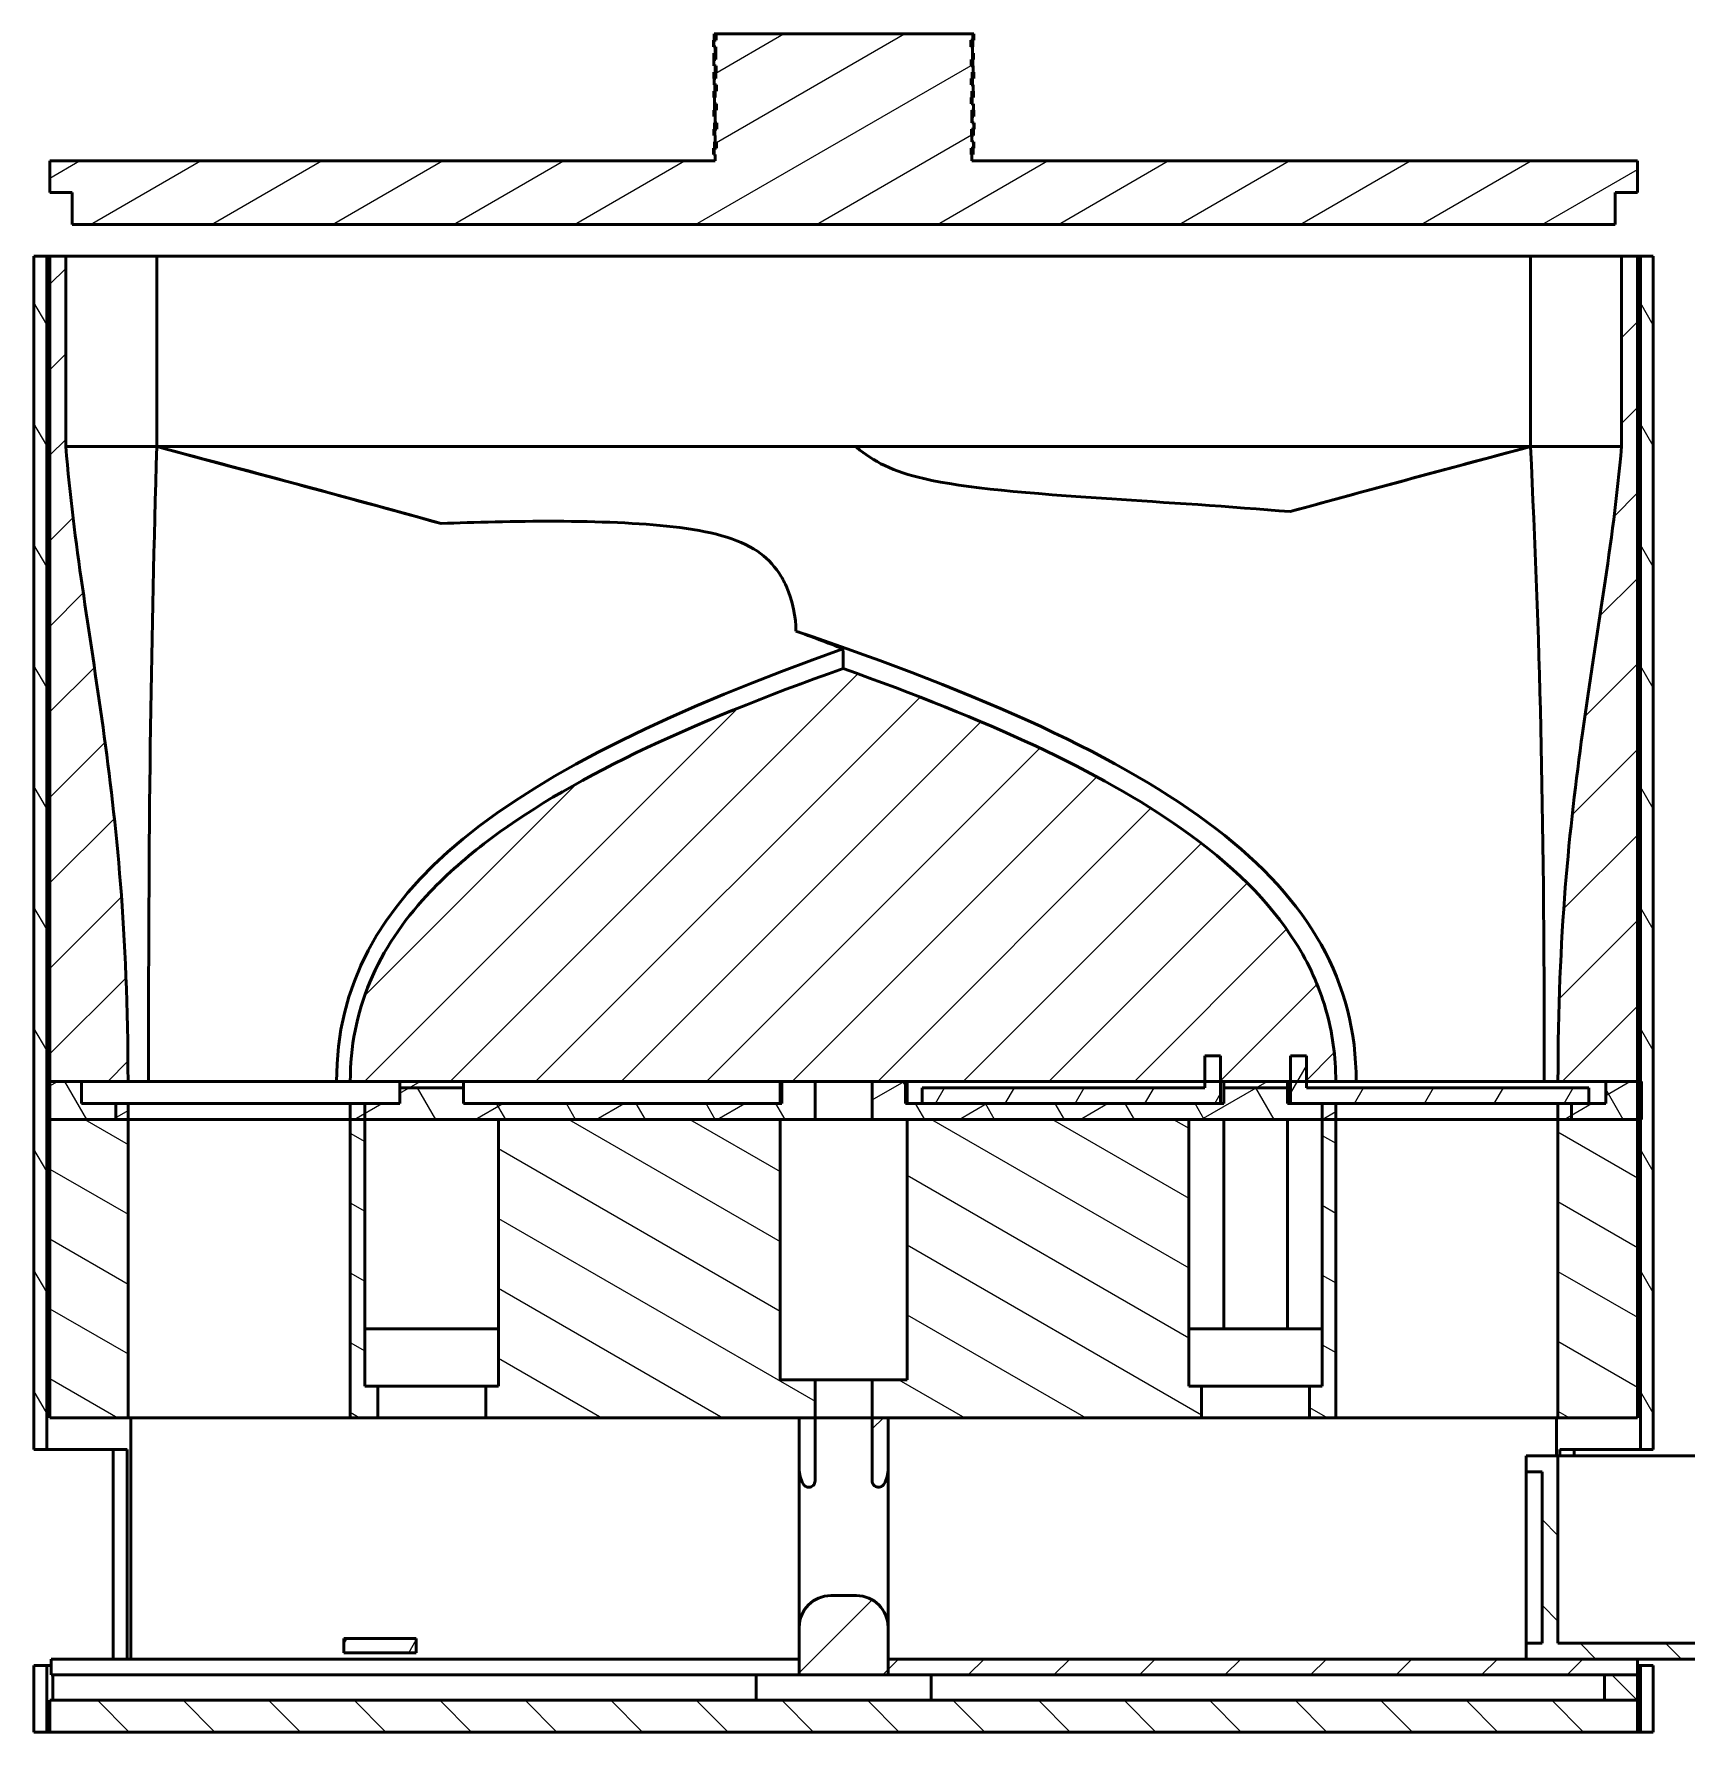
# Model space of a CAD drawing. Header units: inches. Extents: x 1.1 to 16.1, y 0.5 to 10.2.
# Drawn here: x 1.117 to 4.531, y 6.111 to 9.622 of the extents above; entities that cross this region are included whole.
import ezdxf

# ---------------------------------------------------------------- set-up
doc = ezdxf.new("R2010")
doc.units = ezdxf.units.IN
doc.header["$LTSCALE"] = 0.75
doc.header["$MEASUREMENT"] = 0
doc.layers.add('Hatching', color=7, linetype='Continuous', lineweight=25)
doc.layers.add('Visible', color=7, linetype='Continuous', lineweight=50)

msp = doc.modelspace()

# ---------------------------------------------------------------- hatches: boundary and pattern name
at = {"layer": 'Hatching'}
h = msp.add_hatch(dxfattribs=at)
h.set_pattern_fill('ANSI31', color=256, angle=-15, style=0)
h.paths.add_polyline_path([(2.5254, 9.5824), (2.5255, 9.5824), (2.5255, 9.5693), (2.5218, 9.5693), (2.5218, 9.5562), (2.5266, 9.5562), (2.5266, 9.543), (2.5253, 9.543), (2.5253, 9.5299), (2.5222, 9.5299), (2.5222, 9.5168), (2.5267, 9.5168), (2.5267, 9.5037), (2.5245, 9.5037), (2.5245, 9.4905), (2.5226, 9.4905), (2.5226, 9.4774), (2.5268, 9.4774), (2.5268, 9.4643), (2.5242, 9.4643), (2.5242, 9.4512), (2.524, 9.4512), (2.524, 9.4381), (2.5276, 9.4381), (2.5276, 9.4249), (2.5233, 9.4249), (2.5233, 9.4118), (2.5243, 9.4118), (2.5243, 9.3987), (2.527, 9.3987), (2.527, 9.3856), (2.5224, 9.3856), (2.5224, 9.3724), (2.5246, 9.3724), (2.5246, 9.3593), (1.1493, 9.3593), (1.1493, 9.2937), (1.1953, 9.2937), (1.1953, 9.2281), (4.3842, 9.2281), (4.3842, 9.2937), (4.4302, 9.2937), (4.4302, 9.3593), (3.0549, 9.3593), (3.0549, 9.3724), (3.0532, 9.3724), (3.0532, 9.3856), (3.058, 9.3856), (3.058, 9.3987), (3.0547, 9.3987), (3.0547, 9.4118), (3.054, 9.4118), (3.054, 9.4249), (3.059, 9.4249), (3.059, 9.4381), (3.0544, 9.4381), (3.0544, 9.4512), (3.0547, 9.4512), (3.0547, 9.4643), (3.058, 9.4643), (3.058, 9.4774), (3.0533, 9.4774), (3.0533, 9.4905), (3.0549, 9.4905), (3.0549, 9.5037), (3.0576, 9.5037), (3.0576, 9.5168), (3.0532, 9.5168), (3.0532, 9.5299), (3.0557, 9.5299), (3.0557, 9.543), (3.0572, 9.543), (3.0572, 9.5562), (3.053, 9.5562), (3.053, 9.5693), (3.056, 9.5693), (3.056, 9.5824), (3.0559, 9.5824), (3.0559, 9.5955), (3.0525, 9.5955), (3.0525, 9.6087), (3.0569, 9.6087), (3.0569, 9.6218), (2.5262, 9.6218), (2.5262, 9.6087), (2.5213, 9.6087), (2.5213, 9.5955), (2.5254, 9.5955)], flags=0)
h = msp.add_hatch(dxfattribs=at)
h.set_pattern_fill('ANSI31', color=256, angle=75, style=0)
h.paths.add_polyline_path([(4.463, 9.1625), (4.4367, 9.1625), (4.4367, 7.4564), (4.4367, 7.3777), (4.4367, 6.6953), (4.463, 6.6953)], flags=0)
h.paths.add_polyline_path([(1.1428, 9.1625), (1.1165, 9.1625), (1.1165, 6.6953), (1.1428, 6.6953)], flags=0)
h.paths.add_polyline_path([(1.1428, 6.1113), (1.1428, 6.2491), (1.1165, 6.2491), (1.1165, 6.1113)], flags=0)
h.paths.add_polyline_path([(4.463, 6.1113), (4.463, 6.2491), (4.4367, 6.2491), (4.4367, 6.1113)], flags=0)
h = msp.add_hatch(dxfattribs=at)
h.set_pattern_fill('ANSI31', color=256, style=0)
edge = h.paths.add_edge_path(flags=0)
edge.add_line((1.1493, 7.4564), (1.2149, 7.4564))
edge.add_line((1.2149, 7.4564), (1.3109, 7.4564))
edge.add_spline(control_points=[(1.3109, 7.4564), (1.3109, 7.7654), (1.2866, 7.991), (1.2314, 8.3895), (1.1992, 8.5663), (1.1821, 8.7688)], knot_values=[-9.17111, -9.17111, -9.17111, -9.17111, -4.644196, -4.644196, 0, 0, 0, 0], degree=3, periodic=0)
edge.add_line((1.1821, 8.7688), (1.1821, 9.1625))
edge.add_line((1.1821, 9.1625), (1.1493, 9.1625))
edge.add_line((1.1493, 9.1625), (1.1493, 7.4564))
edge = h.paths.add_edge_path(flags=0)
edge.add_line((1.7703, 7.4564), (1.8728, 7.4564))
edge.add_line((1.8728, 7.4564), (2.004, 7.4564))
edge.add_line((2.004, 7.4564), (2.6585, 7.4564))
edge.add_line((2.6585, 7.4564), (2.6619, 7.4564))
edge.add_line((2.6619, 7.4564), (2.7307, 7.4564))
edge.add_line((2.7307, 7.4564), (2.8488, 7.4564))
edge.add_line((2.8488, 7.4564), (2.9176, 7.4564))
edge.add_line((2.9176, 7.4564), (2.921, 7.4564))
edge.add_line((2.921, 7.4564), (3.5361, 7.4564))
edge.add_line((3.5361, 7.4564), (3.5689, 7.4564))
edge.add_line((3.5689, 7.4564), (3.5755, 7.4564))
edge.add_line((3.5755, 7.4564), (3.7067, 7.4564))
edge.add_line((3.7067, 7.4564), (3.7133, 7.4564))
edge.add_line((3.7133, 7.4564), (3.7461, 7.4564))
edge.add_line((3.7461, 7.4564), (3.8067, 7.4564))
edge.add_spline(control_points=[(3.8067, 7.4564), (3.8067, 7.5074), (3.8001, 7.5574), (3.7718, 7.655), (3.7508, 7.7004), (3.6705, 7.828), (3.5916, 7.9058), (3.3189, 8.0982), (3.085, 8.2049), (2.7887, 8.3099)], knot_values=[-19.520538, -19.520538, -19.520538, -19.520538, -17.06016, -17.06016, -14.620917, -14.620917, -9.785719, -9.785719, -1.9393, -1.9393, -1.9393, -1.9393], degree=3, periodic=0)
edge.add_spline(control_points=[(2.7887, 8.3099), (2.4661, 8.1957), (2.2172, 8.0793), (2.0042, 7.915), (1.9639, 7.8793), (1.8791, 7.7872), (1.8384, 7.7282), (1.7831, 7.5961), (1.7703, 7.5277), (1.7703, 7.4564)], knot_values=[-9.432682, -9.432682, -9.432682, -9.432682, -4.491498, -4.491498, -3.273227, -3.273227, -1.628662, -1.628662, 0, 0, 0, 0], degree=3, periodic=0)
edge = h.paths.add_edge_path(flags=0)
edge.add_line((4.266, 7.4564), (4.3646, 7.4564))
edge.add_line((4.3646, 7.4564), (4.4302, 7.4564))
edge.add_line((4.4302, 7.4564), (4.4302, 9.1625))
edge.add_line((4.4302, 9.1625), (4.3974, 9.1625))
edge.add_line((4.3974, 9.1625), (4.3974, 8.7688))
edge.add_spline(control_points=[(4.3974, 8.7688), (4.3791, 8.5624), (4.3454, 8.3829), (4.2896, 7.982), (4.266, 7.7591), (4.266, 7.4564)], knot_values=[-14.271282, -14.271282, -14.271282, -14.271282, -6.919935, -6.919935, 0, 0, 0, 0], degree=3, periodic=0)
h = msp.add_hatch(dxfattribs=at)
h.set_pattern_fill('ANSI31', color=256, angle=15, style=0)
h.paths.add_polyline_path([(4.33, 7.4105), (4.33, 7.4433), (3.7461, 7.4433), (3.7461, 7.4564), (3.7461, 7.5089), (3.7133, 7.5089), (3.7133, 7.4564), (3.7133, 7.4105), (3.7789, 7.4105), (3.8067, 7.4105), (4.266, 7.4105), (4.2939, 7.4105)], flags=0)
h.paths.add_polyline_path([(2.9521, 7.4433), (2.9521, 7.4105), (3.5689, 7.4105), (3.5689, 7.4564), (3.5689, 7.5089), (3.5361, 7.5089), (3.5361, 7.4564), (3.5361, 7.4433)], flags=0)
h = msp.add_hatch(dxfattribs=at)
h.set_pattern_fill('ANSI31', color=256, angle=75, style=0)
h.paths.add_polyline_path([(2.8488, 7.4564), (2.8488, 7.3777), (2.921, 7.3777), (3.5033, 7.3777), (3.7789, 7.3777), (3.7789, 7.4105), (3.7133, 7.4105), (3.7067, 7.4105), (3.7067, 7.4433), (3.5755, 7.4433), (3.5755, 7.4105), (3.5689, 7.4105), (2.9521, 7.4105), (2.921, 7.4105), (2.9176, 7.4105), (2.9176, 7.4564)], flags=0)
h.paths.add_polyline_path([(2.7307, 7.3777), (2.7307, 7.4564), (2.6619, 7.4564), (2.6619, 7.4105), (2.6585, 7.4105), (2.004, 7.4105), (2.004, 7.4433), (1.8728, 7.4433), (1.8728, 7.4105), (1.8006, 7.4105), (1.8006, 7.3777), (2.0762, 7.3777), (2.6585, 7.3777)], flags=0)
h.paths.add_polyline_path([(1.1493, 7.4564), (1.1493, 7.3777), (1.2856, 7.3777), (1.2856, 7.4105), (1.2149, 7.4105), (1.2149, 7.4564)], flags=0)
h.paths.add_polyline_path([(4.4389, 7.3777), (4.4389, 7.4564), (4.4367, 7.4564), (4.4302, 7.4564), (4.3646, 7.4564), (4.3646, 7.4105), (4.33, 7.4105), (4.2939, 7.4105), (4.2939, 7.3777), (4.4302, 7.3777), (4.4367, 7.3777)], flags=0)
h = msp.add_hatch(dxfattribs=at)
h.set_pattern_fill('ANSI31', color=256, angle=-15, style=0)
h.paths.add_polyline_path([(2.7307, 7.3777), (2.7307, 7.4564), (2.6619, 7.4564), (2.6585, 7.4564), (2.6585, 7.4105), (2.004, 7.4105), (2.004, 7.4564), (1.8728, 7.4564), (1.8728, 7.4105), (1.7703, 7.4105), (1.7703, 7.3777), (1.8006, 7.3777), (2.0762, 7.3777), (2.6585, 7.3777)], flags=0)
h.paths.add_polyline_path([(1.1493, 7.4564), (1.1493, 7.3777), (1.2856, 7.3777), (1.3109, 7.3777), (1.3109, 7.4105), (1.2149, 7.4105), (1.2149, 7.4564)], flags=0)
h.paths.add_polyline_path([(4.266, 7.4105), (4.266, 7.3777), (4.2939, 7.3777), (4.4302, 7.3777), (4.4302, 7.4564), (4.3646, 7.4564), (4.3646, 7.4105), (4.33, 7.4105), (4.2939, 7.4105)], flags=0)
h.paths.add_polyline_path([(3.8067, 7.3777), (3.8067, 7.4105), (3.7789, 7.4105), (3.7133, 7.4105), (3.7067, 7.4105), (3.7067, 7.4564), (3.5755, 7.4564), (3.5755, 7.4105), (3.5689, 7.4105), (2.9521, 7.4105), (2.921, 7.4105), (2.921, 7.4564), (2.9176, 7.4564), (2.8488, 7.4564), (2.8488, 7.3777), (2.921, 7.3777), (3.5033, 7.3777), (3.7789, 7.3777)], flags=0)
h = msp.add_hatch(dxfattribs=at)
h.set_pattern_fill('ANSI31', color=256, angle=105, style=0)
h.paths.add_polyline_path([(4.4302, 7.3777), (4.2939, 7.3777), (4.266, 7.3777), (4.266, 6.7609), (4.4302, 6.7609)], flags=0)
h.paths.add_polyline_path([(3.8067, 7.3777), (3.7789, 7.3777), (3.7789, 6.8265), (3.7526, 6.8265), (3.7526, 6.7609), (3.8067, 6.7609)], flags=0)
h.paths.add_polyline_path([(1.8006, 7.3777), (1.7703, 7.3777), (1.7703, 6.7609), (1.8269, 6.7609), (1.8269, 6.8265), (1.8006, 6.8265)], flags=0)
h.paths.add_polyline_path([(1.3109, 7.3777), (1.2856, 7.3777), (1.1493, 7.3777), (1.1493, 6.7609), (1.3109, 6.7609)], flags=0)
h.paths.add_polyline_path([(2.8488, 6.8396), (2.8488, 6.7609), (2.8816, 6.7609), (3.5295, 6.7609), (3.5295, 6.8265), (3.5033, 6.8265), (3.5033, 7.3777), (2.921, 7.3777), (2.921, 6.8396)], flags=0)
h.paths.add_polyline_path([(2.7307, 6.7609), (2.7307, 6.8396), (2.6585, 6.8396), (2.6585, 7.3777), (2.0762, 7.3777), (2.0762, 6.8265), (2.05, 6.8265), (2.05, 6.7609), (2.6979, 6.7609)], flags=0)
h = msp.add_hatch(dxfattribs=at)
h.set_pattern_fill('ANSI31', color=256, style=0)
edge = h.paths.add_edge_path(flags=0)
edge.add_line((2.8816, 6.2622), (2.8816, 6.2294))
edge.add_line((4.362, 6.2294), (2.8816, 6.2294))
edge.add_line((4.4302, 6.2294), (4.362, 6.2294))
edge.add_line((4.4302, 6.2294), (4.4302, 6.2622))
edge.add_line((4.4302, 6.2622), (4.2004, 6.2622))
edge.add_line((4.2004, 6.2622), (2.8816, 6.2622))
edge = h.paths.add_edge_path(flags=0)
edge.add_spline(control_points=[(2.7061, 6.6241), (2.7068, 6.6228), (2.7078, 6.6216), (2.71, 6.6196), (2.7113, 6.6188), (2.7143, 6.6177), (2.716, 6.6173), (2.7195, 6.6174), (2.7211, 6.6177), (2.7243, 6.6191), (2.7257, 6.6201), (2.7281, 6.6225), (2.7291, 6.6239), (2.7304, 6.6271), (2.7307, 6.6288), (2.7307, 6.6305)], knot_values=[-0.264406, -0.264406, -0.264406, -0.264406, -0.229864, -0.229864, -0.195322, -0.195322, -0.156258, -0.156258, -0.117193, -0.117193, -0.078129, -0.078129, -0.039064, -0.039064, 0, 0, 0, 0], degree=3, periodic=0)
edge.add_line((2.7307, 6.6305), (2.7307, 6.7609))
edge.add_line((2.7307, 6.7609), (2.6979, 6.7609))
edge.add_line((2.6979, 6.7609), (2.6979, 6.6559))
edge.add_ellipse((2.7635, 6.6559), major_axis=(-0.0656, 0), ratio=1, start_angle=0, end_angle=28.955)
edge = h.paths.add_edge_path(flags=0)
edge.add_spline(control_points=[(2.8488, 6.6305), (2.8488, 6.629), (2.8491, 6.6275), (2.8501, 6.6246), (2.8508, 6.6233), (2.8529, 6.6208), (2.8542, 6.6197), (2.8572, 6.6181), (2.8589, 6.6176), (2.8623, 6.6173), (2.864, 6.6174), (2.8673, 6.6184), (2.8688, 6.6192), (2.8715, 6.6213), (2.8726, 6.6226), (2.8734, 6.6241)], knot_values=[-0.264406, -0.264406, -0.264406, -0.264406, -0.229864, -0.229864, -0.195322, -0.195322, -0.156258, -0.156258, -0.117193, -0.117193, -0.078129, -0.078129, -0.039064, -0.039064, 0, 0, 0, 0], degree=3, periodic=0)
edge.add_ellipse((2.816, 6.6559), major_axis=(0.0574, -0.0318), ratio=1, start_angle=0, end_angle=28.955)
edge.add_line((2.8816, 6.6559), (2.8816, 6.7609))
edge.add_line((2.8816, 6.7609), (2.8488, 6.7609))
edge.add_line((2.8488, 6.7609), (2.8488, 6.6305))
edge = h.paths.add_edge_path(flags=0)
edge.add_line((2.6979, 6.2294), (2.8816, 6.2294))
edge.add_line((2.8816, 6.2294), (2.8816, 6.2622))
edge.add_line((2.8816, 6.2622), (2.8816, 6.3278))
edge.add_ellipse((2.816, 6.3278), major_axis=(0.0656, 0), ratio=1, start_angle=360, end_angle=450)
edge.add_line((2.816, 6.3934), (2.7635, 6.3934))
edge.add_ellipse((2.7635, 6.3278), major_axis=(0, 0.0656), ratio=1, start_angle=360, end_angle=450)
edge.add_line((2.6979, 6.3278), (2.6979, 6.2294))
h = msp.add_hatch(dxfattribs=at)
h.set_pattern_fill('ANSI31', color=256, angle=90, style=0)
h.paths.add_polyline_path([(4.2004, 6.6821), (4.2004, 6.6493), (4.2332, 6.6493), (4.2332, 6.295), (4.2004, 6.295), (4.2004, 6.2622), (4.4302, 6.2622), (5.7227, 6.2622), (5.7227, 6.6821), (5.6899, 6.6821), (5.6899, 6.295), (5.1519, 6.295), (5.1519, 6.2688), (4.9548, 6.2688), (4.9548, 6.295), (4.266, 6.295), (4.266, 6.6821)], flags=0)
h = msp.add_hatch(dxfattribs=at)
h.set_pattern_fill('ANSI31', color=256, angle=15, style=0)
h.paths.add_polyline_path([(1.9063, 6.3049), (1.7572, 6.3049), (1.7572, 6.2753), (1.9063, 6.2753)], flags=0)
h = msp.add_hatch(dxfattribs=at)
h.set_pattern_fill('ANSI31', color=256, angle=90, style=0)
h.paths.add_polyline_path([(4.362, 6.1769), (4.4302, 6.1769), (4.4302, 6.2294), (4.362, 6.2294)], flags=0)
h.paths.add_polyline_path([(4.4302, 6.1113), (4.4302, 6.1769), (4.362, 6.1769), (1.1493, 6.1769), (1.1493, 6.1113)], flags=0)

# ---------------------------------------------------------------- linework, layer by layer
at = {"layer": 'Visible', "extrusion": (0, 1, -4.61841e-16)}
for p, q in [((2.5221, 9.6218, 0.3501), (2.5262, 9.6218, 0.3754)), ((2.5221, 9.6087, 0.3501), (2.5221, 9.6218, 0.3501)), ((3.0569, 9.6218, 0.3754), (2.5262, 9.6218, 0.3754)), ((2.5262, 9.6218, 0.3754), (2.5262, 9.6087, 0.3754)), ((3.0569, 9.6087, 0.3754), (3.0569, 9.6218, 0.3754)), ((3.0569, 9.6218, 0.3754), (3.0588, 9.6218, 0.367)), ((3.0588, 9.6087, 0.367), (3.0588, 9.6218, 0.367)), ((2.5208, 9.6087, 0.3736), (2.5213, 9.6087, 0.3754)), ((2.5208, 9.5955, 0.3736), (2.5208, 9.6087, 0.3736)), ((2.5213, 9.5955, 0.3754), (2.5208, 9.5955, 0.3736)), ((2.5262, 9.6087, 0.3754), (2.5213, 9.6087, 0.3754)), ((2.5213, 9.6087, 0.3754), (2.5213, 9.5955, 0.3754)), ((2.5213, 9.5955, 0.3754), (2.5254, 9.5955, 0.3754)), ((2.5246, 9.5824, 0.3296), (2.5246, 9.5955, 0.3296)), ((2.5254, 9.5955, 0.3754), (2.5254, 9.5824, 0.3754)), ((3.0525, 9.5955, 0.3754), (3.0525, 9.6087, 0.3754)), ((3.0525, 9.6087, 0.3754), (3.0569, 9.6087, 0.3754)), ((3.0559, 9.5955, 0.3754), (3.0525, 9.5955, 0.3754)), ((3.0559, 9.5824, 0.3754), (3.0559, 9.5955, 0.3754)), ((3.057, 9.5955, 0.3436), (3.0559, 9.5955, 0.3515)), ((3.0588, 9.6087, 0.367), (3.0569, 9.6087, 0.3754)), ((3.057, 9.5955, 0.3436), (3.057, 9.6087, 0.3436)), ((2.5216, 9.5824, 0.3529), (2.5254, 9.5824, 0.375)), ((2.5216, 9.5693, 0.3529), (2.5216, 9.5824, 0.3529)), ((2.5218, 9.5693, 0.3544), (2.5216, 9.5693, 0.3529)), ((2.5255, 9.5693, 0.3754), (2.5218, 9.5693, 0.3754)), ((2.5218, 9.5693, 0.3754), (2.5218, 9.5562, 0.3754)), ((2.5218, 9.5562, 0.3754), (2.5266, 9.5562, 0.3754)), ((2.5245, 9.543, 0.3335), (2.5245, 9.5562, 0.3335)), ((2.5254, 9.5824, 0.3754), (2.5255, 9.5824, 0.3754)), ((2.5255, 9.5824, 0.3754), (2.5255, 9.5693, 0.3754)), ((2.5266, 9.5562, 0.3754), (2.5266, 9.543, 0.3754)), ((3.053, 9.5562, 0.3754), (3.053, 9.5693, 0.3754)), ((3.053, 9.5693, 0.3754), (3.056, 9.5693, 0.3754)), ((3.0572, 9.5562, 0.3754), (3.053, 9.5562, 0.3754)), ((3.056, 9.5824, 0.3754), (3.0559, 9.5824, 0.3754)), ((3.056, 9.5693, 0.3754), (3.056, 9.5824, 0.3754)), ((3.056, 9.5824, 0.3754), (3.0584, 9.5824, 0.3642)), ((3.0584, 9.5693, 0.3642), (3.056, 9.5693, 0.3754)), ((3.057, 9.5562, 0.34), (3.057, 9.5693, 0.34)), ((3.0572, 9.543, 0.3754), (3.0572, 9.5562, 0.3754)), ((3.0584, 9.5693, 0.3642), (3.0584, 9.5824, 0.3642)), ((2.5218, 9.543, 0.3567), (2.5253, 9.543, 0.3754)), ((2.5218, 9.5299, 0.3567), (2.5218, 9.543, 0.3567)), ((2.5222, 9.5299, 0.3592), (2.5218, 9.5299, 0.3567)), ((2.5253, 9.5299, 0.3754), (2.5222, 9.5299, 0.3754)), ((2.5222, 9.5299, 0.3754), (2.5222, 9.5168, 0.3754)), ((2.5222, 9.5168, 0.3754), (2.5267, 9.5168, 0.3754)), ((2.5238, 9.5037, 0.3362), (2.5238, 9.5168, 0.3362)), ((2.5266, 9.543, 0.3754), (2.5253, 9.543, 0.3754)), ((2.5253, 9.543, 0.3754), (2.5253, 9.5299, 0.3754)), ((2.5267, 9.5168, 0.3754), (2.5267, 9.5037, 0.3754)), ((3.0532, 9.5168, 0.3754), (3.0532, 9.5299, 0.3754)), ((3.0532, 9.5299, 0.3754), (3.0557, 9.5299, 0.3754)), ((3.0576, 9.5168, 0.3754), (3.0532, 9.5168, 0.3754)), ((3.0557, 9.5299, 0.3754), (3.0557, 9.543, 0.3754)), ((3.0557, 9.543, 0.3754), (3.0572, 9.543, 0.3754)), ((3.0588, 9.5299, 0.3605), (3.0557, 9.5299, 0.3754)), ((3.0563, 9.5168, 0.3371), (3.0563, 9.5299, 0.3371)), ((3.0572, 9.543, 0.3683), (3.0588, 9.543, 0.3605)), ((3.0576, 9.5037, 0.3754), (3.0576, 9.5168, 0.3754)), ((3.0588, 9.5299, 0.3605), (3.0588, 9.543, 0.3605)), ((2.5213, 9.5037, 0.3595), (2.5245, 9.5037, 0.3754)), ((2.5213, 9.4905, 0.3595), (2.5213, 9.5037, 0.3595)), ((2.5226, 9.4905, 0.3659), (2.5213, 9.4905, 0.3595)), ((2.5245, 9.4905, 0.3754), (2.5226, 9.4905, 0.3754)), ((2.5226, 9.4905, 0.3754), (2.5226, 9.4774, 0.3754)), ((2.5267, 9.5037, 0.3754), (2.5245, 9.5037, 0.3754)), ((2.5245, 9.5037, 0.3754), (2.5245, 9.4905, 0.3754)), ((3.0533, 9.4774, 0.3754), (3.0533, 9.4905, 0.3754)), ((3.0533, 9.4905, 0.3754), (3.0549, 9.4905, 0.3754)), ((3.0549, 9.4905, 0.3754), (3.0549, 9.5037, 0.3754)), ((3.0549, 9.5037, 0.3754), (3.0576, 9.5037, 0.3754)), ((3.0583, 9.4905, 0.3576), (3.0549, 9.4905, 0.3754)), ((3.0556, 9.4774, 0.3343), (3.0556, 9.4905, 0.3343)), ((3.0576, 9.5037, 0.3614), (3.0583, 9.5037, 0.3576)), ((3.0583, 9.4905, 0.3576), (3.0583, 9.5037, 0.3576)), ((2.5216, 9.4643, 0.3634), (2.5242, 9.4643, 0.3754)), ((2.5216, 9.4512, 0.3634), (2.5216, 9.4643, 0.3634)), ((2.524, 9.4512, 0.3745), (2.5216, 9.4512, 0.3634)), ((2.5226, 9.4774, 0.3754), (2.5268, 9.4774, 0.3754)), ((2.5232, 9.4643, 0.3389), (2.5232, 9.4774, 0.3389)), ((2.5242, 9.4512, 0.3754), (2.524, 9.4512, 0.3754)), ((2.524, 9.4512, 0.3754), (2.524, 9.4381, 0.3754)), ((2.5268, 9.4643, 0.3754), (2.5242, 9.4643, 0.3754)), ((2.5242, 9.4643, 0.3754), (2.5242, 9.4512, 0.3754)), ((2.5268, 9.4774, 0.3754), (2.5268, 9.4643, 0.3754)), ((3.058, 9.4774, 0.3754), (3.0533, 9.4774, 0.3754)), ((3.0544, 9.4381, 0.3754), (3.0544, 9.4512, 0.3754)), ((3.0544, 9.4512, 0.3754), (3.0547, 9.4512, 0.3754)), ((3.0547, 9.4512, 0.3754), (3.0547, 9.4643, 0.3754)), ((3.0547, 9.4643, 0.3754), (3.058, 9.4643, 0.3754)), ((3.0585, 9.4512, 0.3541), (3.0547, 9.4512, 0.3754)), ((3.0555, 9.4381, 0.3307), (3.0555, 9.4512, 0.3307)), ((3.058, 9.4643, 0.3754), (3.058, 9.4774, 0.3754)), ((3.058, 9.4643, 0.357), (3.0585, 9.4643, 0.3541)), ((3.0585, 9.4512, 0.3541), (3.0585, 9.4643, 0.3541)), ((2.5212, 9.4249, 0.3661), (2.5233, 9.4249, 0.3754)), ((2.5212, 9.4118, 0.3661), (2.5212, 9.4249, 0.3661)), ((2.5233, 9.4118, 0.3754), (2.5212, 9.4118, 0.3661)), ((2.5232, 9.4381, 0.3428), (2.524, 9.4381, 0.3487)), ((2.5232, 9.4249, 0.3428), (2.5232, 9.4381, 0.3428)), ((2.5276, 9.4249, 0.3754), (2.5233, 9.4249, 0.3754)), ((2.5233, 9.4249, 0.3754), (2.5233, 9.4118, 0.3754)), ((2.5233, 9.4118, 0.3754), (2.5243, 9.4118, 0.3754)), ((2.524, 9.4381, 0.3754), (2.5276, 9.4381, 0.3754)), ((2.5243, 9.4118, 0.3754), (2.5243, 9.3987, 0.3754)), ((2.5276, 9.4381, 0.3754), (2.5276, 9.4249, 0.3754)), ((3.054, 9.4118, 0.3754), (3.054, 9.4249, 0.3754)), ((3.054, 9.4249, 0.3754), (3.059, 9.4249, 0.3754)), ((3.0547, 9.4118, 0.3754), (3.054, 9.4118, 0.3754)), ((3.059, 9.4381, 0.3754), (3.0544, 9.4381, 0.3754)), ((3.0547, 9.3987, 0.3754), (3.0547, 9.4118, 0.3754)), ((3.058, 9.4118, 0.3511), (3.0547, 9.4118, 0.3712)), ((3.0548, 9.3987, 0.3278), (3.0548, 9.4118, 0.3278)), ((3.058, 9.4118, 0.3511), (3.058, 9.4249, 0.3511)), ((3.059, 9.4249, 0.3754), (3.059, 9.4381, 0.3754)), ((3.059, 9.4381, 0.3754), (3.0592, 9.4381, 0.3746)), ((3.0592, 9.4249, 0.3746), (3.059, 9.4249, 0.3754)), ((3.0592, 9.4249, 0.3746), (3.0592, 9.4381, 0.3746)), ((2.5209, 9.3856, 0.3689), (2.5224, 9.3856, 0.3754)), ((2.5209, 9.3724, 0.3689), (2.5209, 9.3856, 0.3689)), ((2.527, 9.3856, 0.3754), (2.5224, 9.3856, 0.3754)), ((2.5224, 9.3856, 0.3754), (2.5224, 9.3724, 0.3754)), ((2.5226, 9.3987, 0.3455), (2.5243, 9.3987, 0.3572)), ((2.5226, 9.3856, 0.3455), (2.5226, 9.3987, 0.3455)), ((2.5243, 9.3987, 0.3754), (2.527, 9.3987, 0.3754)), ((2.527, 9.3987, 0.3754), (2.527, 9.3856, 0.3754)), ((3.0532, 9.3724, 0.3754), (3.0532, 9.3856, 0.3754)), ((3.0532, 9.3856, 0.3754), (3.058, 9.3856, 0.3754)), ((3.058, 9.3987, 0.3754), (3.0547, 9.3987, 0.3754)), ((3.0575, 9.3724, 0.3483), (3.0575, 9.3856, 0.3483)), ((3.058, 9.3856, 0.3754), (3.058, 9.3987, 0.3754)), ((3.058, 9.3987, 0.3754), (3.0589, 9.3987, 0.3717)), ((3.0589, 9.3856, 0.3717), (3.058, 9.3856, 0.3754)), ((3.0589, 9.3856, 0.3717), (3.0589, 9.3987, 0.3717)), ((2.5246, 9.3593, 0.3754), (1.1493, 9.3593, 0.3754)), ((1.1493, 9.3593, 0.3754), (1.1493, 9.2937, 0.3754)), ((2.5224, 9.3724, 0.3754), (2.5209, 9.3724, 0.3689)), ((2.5224, 9.3724, 0.3754), (2.5246, 9.3724, 0.3754)), ((2.5246, 9.3724, 0.3754), (2.5246, 9.3593, 0.3754)), ((3.0549, 9.3724, 0.3754), (3.0532, 9.3724, 0.3754)), ((3.0549, 9.3593, 0.3754), (3.0549, 9.3724, 0.3754)), ((3.0575, 9.3724, 0.3483), (3.0549, 9.3724, 0.3646)), ((4.4302, 9.3593, 0.3754), (3.0549, 9.3593, 0.3754)), ((4.4302, 9.2937, 0.3754), (4.4302, 9.3593, 0.3754)), ((1.1493, 9.2937, 0.3754), (1.1953, 9.2937, 0.3754)), ((1.1953, 9.2937, 0.3754), (1.1953, 9.2281, 0.3754)), ((4.3842, 9.2281, 0.3754), (4.3842, 9.2937, 0.3754)), ((4.3842, 9.2937, 0.3754), (4.4302, 9.2937, 0.3754)), ((1.1953, 9.2281, 0.3754), (4.3842, 9.2281, 0.3754)), ((1.1428, 9.1625, 0.3754), (1.1165, 9.1625, 0.3754)), ((1.1165, 9.1625, 0.3754), (1.1165, 6.6953, 0.3754)), ((1.1428, 6.6953, 0.3754), (1.1428, 9.1625, 0.3754)), ((1.1821, 9.1625, 0.3754), (1.1493, 9.1625, 0.3754)), ((1.1493, 9.1625, 0.3754), (1.1493, 7.4564, 0.3754)), ((1.1821, 8.7688, 0.3754), (1.1821, 9.1625, 0.3754)), ((1.3702, 8.7688, -0.3792), (1.3702, 9.1625, -0.3792)), ((1.3702, 9.1625, -0.3792), (4.2093, 9.1625, -0.3792)), ((4.2093, 8.7688, -0.3792), (4.2093, 9.1625, -0.3792)), ((4.4302, 9.1625, 0.3754), (4.3974, 9.1625, 0.3754)), ((4.3974, 9.1625, 0.3754), (4.3974, 8.7688, 0.3754)), ((4.4302, 7.4564, 0.3754), (4.4302, 9.1625, 0.3754)), ((4.463, 9.1625, 0.3754), (4.4367, 9.1625, 0.3754)), ((4.4367, 9.1625, 0.3754), (4.4367, 6.6953, 0.3754)), ((4.463, 6.6953, 0.3754), (4.463, 9.1625, 0.3754)), ((1.3702, 8.7688, -0.3792), (2.8147, 8.7688, -0.3792)), ((2.8147, 8.7688, -0.3792), (4.2093, 8.7688, -0.3792)), ((3.5689, 7.5089, 0.3754), (3.5361, 7.5089, 0.3754)), ((3.5361, 7.5089, 0.3754), (3.5361, 7.4433, 0.3754)), ((3.5689, 7.4105, 0.3754), (3.5689, 7.5089, 0.3754)), ((3.7461, 7.5089, 0.3754), (3.7133, 7.5089, 0.3754)), ((3.7133, 7.5089, 0.3754), (3.7133, 7.4105, 0.3754)), ((3.7461, 7.4433, 0.3754), (3.7461, 7.5089, 0.3754)), ((1.1493, 7.4564, 0.3754), (1.3109, 7.4564, 0.3754)), ((1.1493, 7.4564, 0.3754), (1.1493, 7.3777, 0.3754)), ((1.2149, 7.4564, 0.3754), (1.1493, 7.4564, 0.3754)), ((1.1493, 7.4564, 0.3754), (1.1493, 7.3777, 0.3754)), ((1.2149, 7.4564, 0.3754), (1.1493, 7.4564, 0.3754)), ((1.2149, 7.4105, 0.3754), (1.2149, 7.4564, 0.3754)), ((1.2149, 7.4105, 0.3754), (1.2149, 7.4564, 0.3754)), ((1.7703, 7.4564, 0.3754), (3.8067, 7.4564, 0.3754)), ((2.004, 7.4564, 0.3754), (1.8728, 7.4564, 0.3754)), ((1.8728, 7.4564, 0.3754), (1.8728, 7.4105, 0.3754)), ((2.004, 7.4433, 0.3754), (1.8728, 7.4433, 0.3754)), ((1.8728, 7.4433, 0.3754), (1.8728, 7.4105, 0.3754)), ((2.004, 7.4105, 0.3754), (2.004, 7.4564, 0.3754)), ((2.004, 7.4105, 0.3754), (2.004, 7.4433, 0.3754)), ((2.7307, 7.4564, 0.3754), (2.6585, 7.4564, 0.3754)), ((2.6585, 7.4564, 0.3754), (2.6585, 7.4105, 0.3754)), ((2.7307, 7.4564, 0.3754), (2.6619, 7.4564, 0.3754)), ((2.6619, 7.4564, 0.3754), (2.6619, 7.4105, 0.3754)), ((2.7307, 7.3777, 0.3754), (2.7307, 7.4564, 0.3754)), ((2.7307, 7.3777, 0.3754), (2.7307, 7.4564, 0.3754)), ((2.8488, 7.4564, 0.3754), (2.8488, 7.3777, 0.3754)), ((2.9176, 7.4564, 0.3754), (2.8488, 7.4564, 0.3754)), ((2.921, 7.4564, 0.3754), (2.8488, 7.4564, 0.3754)), ((2.8488, 7.4564, 0.3754), (2.8488, 7.3777, 0.3754)), ((2.9176, 7.4105, 0.3754), (2.9176, 7.4564, 0.3754)), ((2.921, 7.4105, 0.3754), (2.921, 7.4564, 0.3754)), ((2.9521, 7.4433, 0.3754), (2.9521, 7.4105, 0.3754)), ((3.5361, 7.4433, 0.3754), (2.9521, 7.4433, 0.3754)), ((3.7067, 7.4564, 0.3754), (3.5755, 7.4564, 0.3754)), ((3.5755, 7.4564, 0.3754), (3.5755, 7.4105, 0.3754)), ((3.7067, 7.4433, 0.3754), (3.5755, 7.4433, 0.3754)), ((3.5755, 7.4433, 0.3754), (3.5755, 7.4105, 0.3754)), ((3.7067, 7.4105, 0.3754), (3.7067, 7.4564, 0.3754)), ((3.7067, 7.4105, 0.3754), (3.7067, 7.4433, 0.3754)), ((4.33, 7.4433, 0.3754), (3.7461, 7.4433, 0.3754)), ((4.266, 7.4564, 0.3754), (4.4302, 7.4564, 0.3754)), ((4.33, 7.4105, 0.3754), (4.33, 7.4433, 0.3754)), ((4.4389, 7.4564, 0.3754), (4.3646, 7.4564, 0.3754)), ((4.3646, 7.4564, 0.3754), (4.3646, 7.4105, 0.3754)), ((4.4302, 7.4564, 0.3754), (4.3646, 7.4564, 0.3754)), ((4.3646, 7.4564, 0.3754), (4.3646, 7.4105, 0.3754)), ((4.4302, 7.3777, 0.3754), (4.4302, 7.4564, 0.3754)), ((4.4389, 7.3777, 0.3754), (4.4389, 7.4564, 0.3754)), ((1.2856, 7.4105, 0.3754), (1.2149, 7.4105, 0.3754)), ((1.3109, 7.4105, 0.3754), (1.2149, 7.4105, 0.3754)), ((1.2856, 7.3777, 0.3754), (1.2856, 7.4105, 0.3754)), ((1.3109, 7.3777, 0.3754), (1.3109, 7.4105, 0.3754)), ((1.8728, 7.4105, 0.3754), (1.7703, 7.4105, 0.3754)), ((1.7703, 7.4105, 0.3754), (1.7703, 7.3777, 0.3754)), ((1.8728, 7.4105, 0.3754), (1.8006, 7.4105, 0.3754)), ((1.8006, 7.4105, 0.3754), (1.8006, 7.3777, 0.3754)), ((2.6619, 7.4105, 0.3754), (2.004, 7.4105, 0.3754)), ((2.6585, 7.4105, 0.3754), (2.004, 7.4105, 0.3754)), ((3.5755, 7.4105, 0.3754), (2.9176, 7.4105, 0.3754)), ((3.5755, 7.4105, 0.3754), (2.921, 7.4105, 0.3754)), ((2.9521, 7.4105, 0.3754), (3.5689, 7.4105, 0.3754)), ((3.7789, 7.4105, 0.3754), (3.7067, 7.4105, 0.3754)), ((3.8067, 7.4105, 0.3754), (3.7067, 7.4105, 0.3754)), ((3.7133, 7.4105, 0.3754), (4.33, 7.4105, 0.3754)), ((3.7789, 7.3777, 0.3754), (3.7789, 7.4105, 0.3754)), ((3.8067, 7.3777, 0.3754), (3.8067, 7.4105, 0.3754)), ((4.266, 7.4105, 0.3754), (4.266, 7.3777, 0.3754)), ((4.3646, 7.4105, 0.3754), (4.266, 7.4105, 0.3754)), ((4.3646, 7.4105, 0.3754), (4.2939, 7.4105, 0.3754)), ((4.2939, 7.4105, 0.3754), (4.2939, 7.3777, 0.3754)), ((1.3109, 7.3777, 0.3754), (1.1493, 7.3777, 0.3754)), ((1.1493, 7.3777, 0.3754), (1.1493, 6.7609, 0.3754)), ((1.1493, 7.3777, 0.3754), (1.2856, 7.3777, 0.3754)), ((1.1493, 7.3777, 0.3754), (1.3109, 7.3777, 0.3754)), ((1.3109, 6.7609, 0.3754), (1.3109, 7.3777, 0.3754)), ((1.8006, 7.3777, 0.3754), (1.7703, 7.3777, 0.3754)), ((1.7703, 7.3777, 0.3754), (1.7703, 6.7609, 0.3754)), ((1.7703, 7.3777, 0.3754), (2.7307, 7.3777, 0.3754)), ((1.8006, 6.8265, 0.3754), (1.8006, 7.3777, 0.3754)), ((1.8006, 7.3777, 0.3754), (2.7307, 7.3777, 0.3754)), ((2.6585, 7.3777, 0.3754), (2.0762, 7.3777, 0.3754)), ((2.0762, 7.3777, 0.3754), (2.0762, 6.8265, 0.3754)), ((2.6585, 6.8396, 0.3754), (2.6585, 7.3777, 0.3754)), ((2.8488, 7.3777, 0.3754), (3.7789, 7.3777, 0.3754)), ((2.8488, 7.3777, 0.3754), (3.8067, 7.3777, 0.3754)), ((3.5033, 7.3777, 0.3754), (2.921, 7.3777, 0.3754)), ((2.921, 7.3777, 0.3754), (2.921, 6.8396, 0.3754)), ((3.5033, 6.8265, 0.3754), (3.5033, 7.3777, 0.3754)), ((3.5755, 6.9446, 0.1261), (3.5755, 7.3777, 0.1261)), ((3.7067, 7.3777, 0.1261), (3.7067, 6.9446, 0.1261)), ((3.8067, 7.3777, 0.3754), (3.7789, 7.3777, 0.3754)), ((3.7789, 7.3777, 0.3754), (3.7789, 6.8265, 0.3754)), ((3.8067, 6.7609, 0.3754), (3.8067, 7.3777, 0.3754)), ((4.4302, 7.3777, 0.3754), (4.266, 7.3777, 0.3754)), ((4.266, 7.3777, 0.3754), (4.266, 6.7609, 0.3754)), ((4.266, 7.3777, 0.3754), (4.4302, 7.3777, 0.3754)), ((4.2939, 7.3777, 0.3754), (4.4389, 7.3777, 0.3754)), ((4.4302, 6.7609, 0.3754), (4.4302, 7.3777, 0.3754)), ((1.8006, 6.9446, -0.0248), (2.0762, 6.9446, -0.0248)), ((3.5033, 6.9446, 0.218), (3.7789, 6.9446, 0.218)), ((1.8269, 6.8265, 0.3754), (1.8006, 6.8265, 0.3754)), ((1.8269, 6.7609, 0.3754), (1.8269, 6.8265, 0.3754)), ((2.0762, 6.8265, 0.3754), (2.05, 6.8265, 0.3754)), ((2.05, 6.8265, 0.3754), (2.05, 6.7609, 0.3754)), ((2.7307, 6.8396, 0.3754), (2.6585, 6.8396, 0.3754)), ((2.7307, 6.7609, 0.3754), (2.7307, 6.8396, 0.3754)), ((2.8488, 6.8396, 0.3754), (2.8488, 6.7609, 0.3754)), ((2.921, 6.8396, 0.3754), (2.8488, 6.8396, 0.3754)), ((3.5295, 6.8265, 0.3754), (3.5033, 6.8265, 0.3754)), ((3.5295, 6.7609, 0.3754), (3.5295, 6.8265, 0.3754)), ((3.7789, 6.8265, 0.3754), (3.7526, 6.8265, 0.3754)), ((3.7526, 6.8265, 0.3754), (3.7526, 6.7609, 0.3754)), ((1.1493, 6.7609, 0.3754), (1.3109, 6.7609, 0.3754)), ((1.3167, 6.2622, -0.3463), (1.3167, 6.7609, -0.3463)), ((1.7703, 6.7609, 0.3754), (1.8269, 6.7609, 0.3754)), ((2.05, 6.7609, 0.3754), (2.7307, 6.7609, 0.3754)), ((2.7307, 6.7609, 0.3754), (2.6979, 6.7609, 0.3754)), ((2.6979, 6.7609, 0.3754), (2.6979, 6.6559, 0.3754)), ((2.7307, 6.6305, 0.3754), (2.7307, 6.7609, 0.3754)), ((2.8816, 6.7609, 0.3754), (2.8488, 6.7609, 0.3754)), ((2.8488, 6.7609, 0.3754), (2.8488, 6.6305, 0.3754)), ((2.8488, 6.7609, 0.3754), (3.5295, 6.7609, 0.3754)), ((2.8816, 6.6559, 0.3754), (2.8816, 6.7609, 0.3754)), ((3.7526, 6.7609, 0.3754), (3.8067, 6.7609, 0.3754)), ((4.2628, 6.6821, -0.3463), (4.2628, 6.7609, -0.3463)), ((4.266, 6.7609, 0.3754), (4.4302, 6.7609, 0.3754)), ((1.1165, 6.6953, 0.3754), (1.1428, 6.6953, 0.3754)), ((1.2803, 6.2622, -0.3464), (1.2803, 6.6953, -0.3464)), ((1.3094, 6.6953, -0.3464), (1.3094, 6.2622, -0.3464)), ((4.2004, 6.6821, 0.3754), (4.2004, 6.6493, 0.3754)), ((4.266, 6.6821, 0.3754), (4.2004, 6.6821, 0.3754)), ((4.266, 6.295, 0.3754), (4.266, 6.6821, 0.3754)), ((4.266, 6.6821, -0.3003), (5.5396, 6.6821, -0.3003)), ((4.2701, 6.6821, -0.3464), (4.2701, 6.6953, -0.3464)), ((4.2992, 6.6953, -0.3464), (4.2992, 6.6821, -0.3464)), ((4.4367, 6.6953, 0.3754), (4.463, 6.6953, 0.3754)), ((4.2004, 6.6493, 0.3754), (4.2332, 6.6493, 0.3754)), ((4.2004, 6.295, -0.3003), (4.2004, 6.6493, -0.3003)), ((4.2332, 6.6493, 0.3754), (4.2332, 6.295, 0.3754)), ((2.816, 6.3934, 0.3754), (2.7635, 6.3934, 0.3754)), ((2.6979, 6.2294, 0.3754), (2.6979, 6.3278, 0.3754)), ((2.8816, 6.2622, 0.3754), (2.8816, 6.3278, 0.3754)), ((1.9063, 6.3049, 0.3754), (1.7572, 6.3049, 0.3754)), ((1.7572, 6.3049, 0.3754), (1.7572, 6.2753, 0.3754)), ((1.9063, 6.2753, 0.3754), (1.9063, 6.3049, 0.3754)), ((4.2332, 6.295, 0.3754), (4.2004, 6.295, 0.3754)), ((4.2004, 6.295, 0.3754), (4.2004, 6.2622, 0.3754)), ((4.9548, 6.295, 0.3754), (4.266, 6.295, 0.3754)), ((1.1428, 6.2491, 0.3754), (1.1165, 6.2491, 0.3754)), ((1.1165, 6.2491, 0.3754), (1.1165, 6.1113, 0.3754)), ((1.1428, 6.1113, 0.3754), (1.1428, 6.2491, 0.3754)), ((1.1519, 6.2622, 0.2836), (2.6979, 6.2622, 0.2836)), ((1.1519, 6.2294, 0.2836), (1.1519, 6.2622, 0.2836)), ((1.7572, 6.2753, 0.3754), (1.9063, 6.2753, 0.3754)), ((2.8816, 6.2294, 0.3754), (2.8816, 6.2622, 0.3754)), ((2.8816, 6.2622, 0.3754), (4.4302, 6.2622, 0.3754)), ((4.2004, 6.2622, 0.3754), (5.7227, 6.2622, 0.3754)), ((4.4302, 6.2294, 0.3754), (4.4302, 6.2622, 0.3754)), ((4.463, 6.2491, 0.3754), (4.4367, 6.2491, 0.3754)), ((4.4367, 6.2491, 0.3754), (4.4367, 6.1113, 0.3754)), ((4.463, 6.1113, 0.3754), (4.463, 6.2491, 0.3754)), ((2.6979, 6.2294, 0.2836), (1.1519, 6.2294, 0.2836)), ((1.1557, 6.1769, 0.2311), (1.1557, 6.2294, 0.2311)), ((2.6092, 6.1769, 0.2048), (2.6092, 6.2294, 0.2048)), ((2.6979, 6.2294, 0.3754), (2.8816, 6.2294, 0.3754)), ((4.4302, 6.2294, 0.3754), (2.8816, 6.2294, 0.3754)), ((2.9703, 6.1769, 0.2048), (2.9703, 6.2294, 0.2048)), ((4.362, 6.1769, 0.3754), (4.362, 6.2294, 0.3754)), ((4.362, 6.2294, 0.3754), (4.4302, 6.2294, 0.3754)), ((4.4302, 6.1769, 0.3754), (4.4302, 6.2294, 0.3754)), ((1.1493, 6.1769, 0.3754), (4.362, 6.1769, 0.3754)), ((1.1493, 6.1769, 0.3754), (1.1493, 6.1113, 0.3754)), ((4.4302, 6.1769, 0.3754), (4.362, 6.1769, 0.3754)), ((4.4302, 6.1113, 0.3754), (4.4302, 6.1769, 0.3754)), ((1.1165, 6.1113, 0.3754), (1.1428, 6.1113, 0.3754)), ((1.1493, 6.1113, 0.3754), (4.4302, 6.1113, 0.3754)), ((4.4367, 6.1113, 0.3754), (4.463, 6.1113, 0.3754))]:
    msp.add_line(p, q, dxfattribs=at)
at = {"layer": 'Visible', "extrusion": (0, -1, 4.61841e-16)}
for centre, radius, start, end in [((2.7897, 0.3754, -9.1625), 1.647, 180, 185.1162), ((2.7897, 0.3754, -9.1625), 1.6076, 180, 207.9946), ((2.7897, 0.3754, -9.1625), 1.6076, 332.0054, 0), ((2.7897, 0.3754, -9.1625), 1.647, 354.8838, 0), ((2.7897, 0.3754, -8.7688), 1.6076, 180, 207.9946), ((2.7897, 0.3754, -8.7688), 1.6076, 332.0054, 0), ((1.5406, 0.3754, -7.4105), 0.2297, 180, 0), ((1.5406, 0.3754, -7.3777), 0.2297, 180, 0), ((1.5406, 0.3754, -7.3777), 0.2297, 180, 0), ((2.7897, 0.3754, -7.3777), 0.0591, 180, 0), ((2.7897, 0.3754, -7.3777), 0.0591, 180, 0), ((4.0364, 0.3754, -7.3777), 0.2297, 180, 0), ((4.0364, 0.3754, -7.3777), 0.2297, 180, 0), ((2.7897, 0.3754, -6.8396), 0.0591, 180, 0), ((1.5406, 0.3754, -6.7609), 0.2297, 180, 0), ((1.9384, 0.3754, -6.7609), 0.1115, 180, 0), ((2.7897, 0.3754, -6.7609), 0.0591, 180, 0), ((2.7897, 0.3754, -6.7609), 0.0591, 180, 0), ((3.6411, 0.3754, -6.7609), 0.1115, 180, 0), ((4.0364, 0.3754, -6.7609), 0.2297, 180, 0), ((2.7897, 0.3754, -6.2491), 1.647, 180, 186.0377), ((2.7897, 0.3754, -6.2491), 1.647, 354.8838, 0), ((2.7897, 0.3754, -6.1113), 1.647, 180, 185.1162), ((2.7897, 0.3754, -6.1113), 1.647, 354.8838, 0)]:
    msp.add_arc(centre, radius, start, end, dxfattribs=at)
at = {"layer": 'Visible', "extrusion": (0, 1, -4.61841e-16)}
for centre, radius, start, end in [((-1.9384, 0.3754, 6.8265), 0.1115, 180, 0), ((-3.6411, 0.3754, 6.8265), 0.1115, 180, 0), ((-2.7897, 0.3754, 6.6953), 1.647, 334.0043, 0), ((-2.7897, 0.3754, 6.6953), 1.647, 180, 205.9957)]:
    msp.add_arc(centre, radius, start, end, dxfattribs=at)
at = {"layer": 'Visible'}
for centre, start, end in [((2.7635, 6.6559, 0.3754), 180, 208.955), ((2.816, 6.6559, 0.3754), 331.045, 0), ((2.7635, 6.3278, 0.3754), 90, 180), ((2.816, 6.3278, 0.3754), 0, 90)]:
    msp.add_arc(centre, 0.0656, start, end, dxfattribs=at)
at = {"layer": 'Visible', "extrusion": (-1, 8.88178e-17, 1.33227e-16)}
msp.add_arc((-6.4919, 0.3754, -2.6979), 0.164, 180, 0, dxfattribs=at)
at = {"layer": 'Visible', "extrusion": (1, 8.88178e-17, -1.33227e-16)}
msp.add_arc((6.4919, 0.3754, 2.8816), 0.164, 180, 0, dxfattribs=at)
at = {"layer": 'Visible'}
for points, knots in [([(1.3109, 7.4564, 0.3754), (1.3109, 7.7654, 0.3754), (1.2866, 7.991, 0.3754), (1.2314, 8.3895, 0.3754), (1.1992, 8.5663, 0.3754), (1.1821, 8.7688, 0.3754)], [-9.17111, -9.17111, -9.17111, -9.17111, -4.644196, -4.644196, 0, 0, 0, 0]), ([(3.7124, 8.6343, -0.2495), (3.5906, 8.6446, -0.2606), (3.4479, 8.6536, -0.2701), (3.1667, 8.6724, -0.2891), (3.0422, 8.6822, -0.2981), (2.9243, 8.7098, -0.3237), (2.898, 8.7185, -0.3317), (2.8526, 8.7399, -0.3517), (2.8338, 8.7522, -0.3633), (2.8161, 8.7676, -0.378), (2.8154, 8.7682, -0.3786), (2.8147, 8.7688, -0.3792)], [-4.015121, -4.015121, -4.015121, -4.015121, -2.990698, -2.990698, -1.236419, -1.236419, -0.607045, -0.607045, 0, 0, 0.024719, 0.024719, 0.024719, 0.024719]), ([(4.3974, 8.7688, 0.3754), (4.3791, 8.5624, 0.3754), (4.3454, 8.3829, 0.3754), (4.2896, 7.982, 0.3754), (4.266, 7.7591, 0.3754), (4.266, 7.4564, 0.3754)], [-14.271282, -14.271282, -14.271282, -14.271282, -6.919935, -6.919935, 0, 0, 0, 0]), ([(1.9581, 8.6096, -0.2317), (2.0921, 8.6151, -0.2379), (2.2973, 8.619, -0.2425), (2.4754, 8.5986, -0.2257), (2.5088, 8.5927, -0.2208), (2.5675, 8.5762, -0.207), (2.5916, 8.5656, -0.1982), (2.6285, 8.5407, -0.1774), (2.6437, 8.5261, -0.1653), (2.6622, 8.4983, -0.1422), (2.667, 8.4895, -0.1349), (2.685, 8.4496, -0.1015), (2.6913, 8.4152, -0.0721), (2.691, 8.3875, -0.0478)], [-5.210486, -5.210486, -5.210486, -5.210486, -2.91211, -2.91211, -2.284265, -2.284265, -1.640861, -1.640861, -1.086528, -1.086528, -0.842634, -0.842634, 0, 0, 0, 0]), ([(2.7884, 8.3507, -0.0083), (2.7885, 8.3247, 0.1188), (2.7886, 8.3099, 0.2443), (2.7887, 8.3099, 0.3748), (2.7887, 8.3099, 0.3751), (2.7887, 8.3099, 0.3754)], [-5.951005, -5.951005, -5.951005, -5.951005, -2.9839, -2.9839, -2.976303, -2.976303, -2.976303, -2.976303]), ([(2.7887, 8.3099, 0.3754), (2.4661, 8.1957, 0.3754), (2.2172, 8.0793, 0.3754), (2.0042, 7.915, 0.3754), (1.9639, 7.8793, 0.3754), (1.8791, 7.7872, 0.3754), (1.8384, 7.7282, 0.3754), (1.7831, 7.5961, 0.3754), (1.7703, 7.5277, 0.3754), (1.7703, 7.4564, 0.3754)], [-9.432682, -9.432682, -9.432682, -9.432682, -4.491498, -4.491498, -3.273227, -3.273227, -1.628662, -1.628662, 0, 0, 0, 0]), ([(3.8067, 7.4564, 0.3754), (3.8067, 7.5074, 0.3754), (3.8001, 7.5574, 0.3754), (3.7718, 7.655, 0.3754), (3.7508, 7.7004, 0.3754), (3.6705, 7.828, 0.3754), (3.5916, 7.9058, 0.3754), (3.3189, 8.0982, 0.3754), (3.085, 8.2049, 0.3754), (2.7887, 8.3099, 0.3754)], [-19.520538, -19.520538, -19.520538, -19.520538, -17.06016, -17.06016, -14.620917, -14.620917, -9.785719, -9.785719, -1.9393, -1.9393, -1.9393, -1.9393]), ([(1.3532, 7.4564, 0.2427), (1.3405, 7.4564, 0.2606), (1.3304, 7.4564, 0.2803), (1.3233, 7.4564, 0.3011), (1.3151, 7.4564, 0.3249), (1.3109, 7.4564, 0.3502), (1.3109, 7.4564, 0.3754)], [0, 0, 0, 0, 0.2561445, 0.2561445, 0.2561445, 0.5508483, 0.5508483, 0.5508483, 0.5508483]), ([(1.7418, 7.4564, 0.2648), (1.7365, 7.4564, 0.2551), (1.7287, 7.4564, 0.2426), (1.7178, 7.4564, 0.2294), (1.7083, 7.4564, 0.2178), (1.6964, 7.4564, 0.2057), (1.682, 7.4564, 0.1945), (1.6695, 7.4564, 0.1847), (1.6551, 7.4564, 0.1756), (1.6392, 7.4564, 0.168), (1.6119, 7.4564, 0.1551), (1.5802, 7.4564, 0.147), (1.5482, 7.4564, 0.1459), (1.5245, 7.4564, 0.1451), (1.5007, 7.4564, 0.1481), (1.4787, 7.4564, 0.1543), (1.4463, 7.4564, 0.1633), (1.4182, 7.4564, 0.1792), (1.397, 7.4564, 0.1962), (1.3764, 7.4564, 0.2127), (1.3621, 7.4564, 0.2301), (1.3532, 7.4564, 0.2427)], [0, 0, 0, 0, 0.129637, 0.129637, 0.129637, 0.242467, 0.242467, 0.242467, 0.340671, 0.340671, 0.340671, 0.509555, 0.509555, 0.509555, 0.63518, 0.63518, 0.63518, 0.819818, 0.819818, 0.819818, 1, 1, 1, 1]), ([(1.7703, 7.4564, 0.3754), (1.7703, 7.4564, 0.3684), (1.7699, 7.4564, 0.3614), (1.7693, 7.4564, 0.3545), (1.7664, 7.4564, 0.3231), (1.757, 7.4564, 0.2924), (1.7418, 7.4564, 0.2648)], [0.5508483, 0.5508483, 0.5508483, 0.5508483, 0.6326151, 0.6326151, 0.6326151, 1, 1, 1, 1]), ([(3.849, 7.4564, 0.2427), (3.8363, 7.4564, 0.2606), (3.8262, 7.4564, 0.2803), (3.8191, 7.4564, 0.3011), (3.8109, 7.4564, 0.3249), (3.8067, 7.4564, 0.3502), (3.8067, 7.4564, 0.3754)], [0, 0, 0, 0, 0.2561445, 0.2561445, 0.2561445, 0.5508483, 0.5508483, 0.5508483, 0.5508483]), ([(4.2376, 7.4564, 0.2648), (4.2323, 7.4564, 0.2551), (4.2245, 7.4564, 0.2426), (4.2136, 7.4564, 0.2294), (4.2041, 7.4564, 0.2178), (4.1922, 7.4564, 0.2057), (4.1778, 7.4564, 0.1945), (4.1652, 7.4564, 0.1847), (4.1508, 7.4564, 0.1756), (4.135, 7.4564, 0.168), (4.1077, 7.4564, 0.1551), (4.076, 7.4564, 0.147), (4.044, 7.4564, 0.1459), (4.0202, 7.4564, 0.1451), (3.9964, 7.4564, 0.1481), (3.9744, 7.4564, 0.1543), (3.9421, 7.4564, 0.1633), (3.914, 7.4564, 0.1792), (3.8928, 7.4564, 0.1962), (3.8721, 7.4564, 0.2127), (3.8579, 7.4564, 0.2301), (3.849, 7.4564, 0.2427)], [0, 0, 0, 0, 0.129637, 0.129637, 0.129637, 0.242467, 0.242467, 0.242467, 0.340671, 0.340671, 0.340671, 0.509555, 0.509555, 0.509555, 0.63518, 0.63518, 0.63518, 0.819818, 0.819818, 0.819818, 1, 1, 1, 1]), ([(4.266, 7.4564, 0.3754), (4.266, 7.4564, 0.3684), (4.2657, 7.4564, 0.3614), (4.2651, 7.4564, 0.3545), (4.2622, 7.4564, 0.3231), (4.2528, 7.4564, 0.2924), (4.2376, 7.4564, 0.2648)], [0.5508483, 0.5508483, 0.5508483, 0.5508483, 0.6326151, 0.6326151, 0.6326151, 1, 1, 1, 1]), ([(2.7061, 6.6241, 0.3754), (2.7068, 6.6228, 0.3754), (2.7078, 6.6216, 0.3754), (2.71, 6.6196, 0.3754), (2.7113, 6.6188, 0.3754), (2.7143, 6.6177, 0.3754), (2.716, 6.6173, 0.3754), (2.7195, 6.6174, 0.3754), (2.7211, 6.6177, 0.3754), (2.7243, 6.6191, 0.3754), (2.7257, 6.6201, 0.3754), (2.7281, 6.6225, 0.3754), (2.7291, 6.6239, 0.3754), (2.7304, 6.6271, 0.3754), (2.7307, 6.6288, 0.3754), (2.7307, 6.6305, 0.3754)], [-0.2644063, -0.2644063, -0.2644063, -0.2644063, -0.2298643, -0.2298643, -0.1953222, -0.1953222, -0.1562578, -0.1562578, -0.1171933, -0.1171933, -0.0781289, -0.0781289, -0.0390644, -0.0390644, 0, 0, 0, 0]), ([(2.8488, 6.6305, 0.3754), (2.8488, 6.629, 0.3754), (2.8491, 6.6275, 0.3754), (2.8501, 6.6246, 0.3754), (2.8508, 6.6233, 0.3754), (2.8529, 6.6208, 0.3754), (2.8542, 6.6197, 0.3754), (2.8572, 6.6181, 0.3754), (2.8589, 6.6176, 0.3754), (2.8623, 6.6173, 0.3754), (2.864, 6.6174, 0.3754), (2.8673, 6.6184, 0.3754), (2.8688, 6.6192, 0.3754), (2.8715, 6.6213, 0.3754), (2.8726, 6.6226, 0.3754), (2.8734, 6.6241, 0.3754)], [-0.2644063, -0.2644063, -0.2644063, -0.2644063, -0.2298643, -0.2298643, -0.1953222, -0.1953222, -0.1562578, -0.1562578, -0.1171933, -0.1171933, -0.0781289, -0.0781289, -0.0390644, -0.0390644, 0, 0, 0, 0])]:
    msp.add_open_spline(points, degree=3, knots=knots, dxfattribs=at)
for points in [[(1.3532, 7.4564, 0.2427), (1.3532, 8.0604, 0.2427), (1.3589, 8.3644, 0.0354), (1.3702, 8.7688, -0.3792)], [(1.3702, 8.7688, -0.3792), (1.5578, 8.7186, -0.3277), (1.7543, 8.6658, -0.2775), (1.9581, 8.6096, -0.2317)], [(1.9581, 8.6096, -0.2317), (1.7754, 8.6607, -0.2775), (1.5795, 8.7134, -0.3267), (1.3702, 8.7688, -0.3792)], [(4.2093, 8.7688, -0.3792), (4.0485, 8.7255, -0.3334), (3.8799, 8.6801, -0.2886), (3.7124, 8.6343, -0.2495)], [(3.7124, 8.6343, -0.2495), (3.8687, 8.6776, -0.2903), (4.0343, 8.7222, -0.3335), (4.2093, 8.7688, -0.3792)], [(4.2376, 7.4564, 0.2648), (4.2376, 8.0598, 0.2648), (4.2282, 8.3632, 0.0501), (4.2093, 8.7688, -0.3792)], [(3.849, 7.4564, 0.2427), (3.849, 7.8688, 0.2427), (3.463, 8.1262, 0.1458), (2.691, 8.3875, -0.0478)], [(2.691, 8.3875, -0.0478), (2.7246, 8.3752, -0.0351), (2.7549, 8.3638, -0.0225), (2.7884, 8.3507, -0.0083)], [(1.7418, 7.4564, 0.2648), (1.7418, 7.8498, 0.2648), (2.0907, 8.1018, 0.1738), (2.7884, 8.3507, -0.0083)]]:
    msp.add_open_spline(points, degree=3, dxfattribs=at)

doc.saveas('drawing.dxf')
